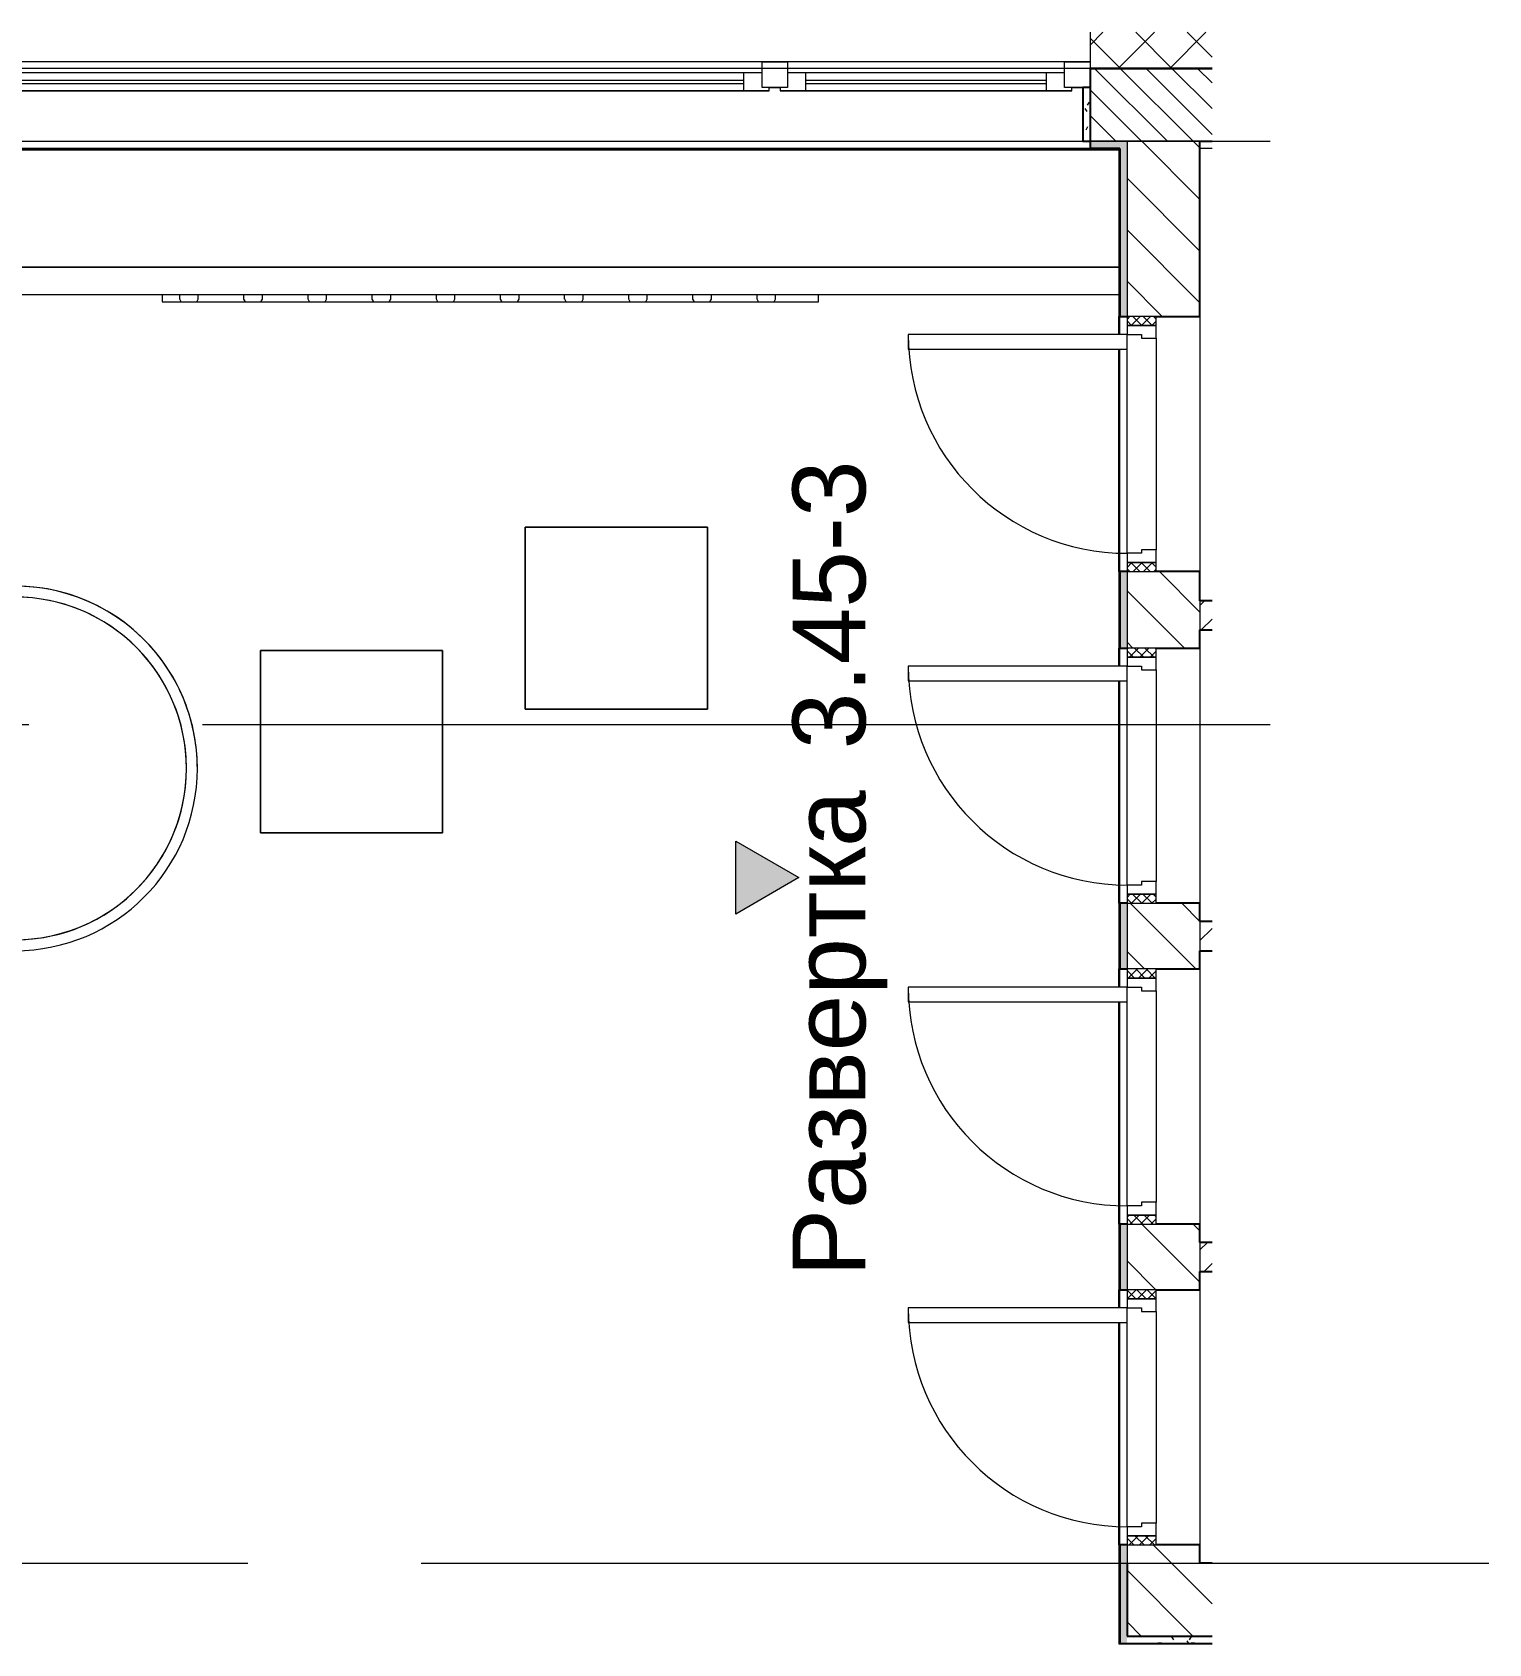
# Model space of a CAD drawing. Header units: millimetres. Extents: x -3511 to 67671, y -1987 to 16130.
# Drawn here: x 9958 to 13954, y 10879 to 15299 of the extents above; entities that cross this region are included whole.
import ezdxf

# ---------------------------------------------------------------- set-up
doc = ezdxf.new("R2010")
doc.units = ezdxf.units.MM
doc.linetypes.add('Осевая', pattern=[3175, 635, -476.25, 1587.5, -476.25])
for name, color, linetype, lineweight in [('A-DOOR', 7, 'Continuous', 9), ('A-DOOR-1', 7, 'Continuous', 13), ('A-DOOR-FRAM', 7, 'Continuous', 13), ('A-DOOR-FRAM-1', 7, 'Continuous', 9), ('A-GLAZ', 7, 'Continuous', 9), ('A-GLAZ-1', 7, 'Continuous', 13), ('A-WALL', 7, 'Continuous', 9), ('G-ANNO-SYMB', 7, 'Continuous', 9), ('I-WALL', 7, 'Continuous', 9), ('Знаки', 7, 'Continuous', 9), ('Оси', 7, 'Continuous', 9), ('Оси-2', 7, 'Осевая', 9)]:
    doc.layers.add(name, color=color, linetype=linetype, lineweight=lineweight)
for name, color, linetype, lineweight, true_color in [('A-WALL-1', 7, 'Continuous', 25, 0x3c3c3c), ('A-WALL-2', 7, 'Continuous', 13, 0x3c3c3c), ('A-WALL-FNSH-1', 7, 'Continuous', 13, 0x3c3c3c), ('I-FURN-1', 7, 'Continuous', 9, 0xf0f0f0)]:
    doc.layers.add(name, color=color, linetype=linetype, lineweight=lineweight, true_color=true_color)
doc.styles.add('Arial_1', font='arial.ttf', dxfattribs={"height": 200})
pattern_1 = [(135, (0, 0), (-70.7107, -70.7107), [])]
pattern_2 = [(45, (0, 0), (-35.35534, 35.35534), [])]
pattern_3 = [(0, (0, 0), (121.92, 30.48), [10.058, -81.382, 10.058, -81.382, -487.68]), (0, (0, 0), (121.92, 30.48), [-182.88, 10.058, -172.822, 10.058, -81.382, -213.36]), (0, (0, 0), (121.92, 30.48), [-457.2, 10.058, -50.902, 10.058, -142.342]), (120, (45.72, 15.24), (-87.356454, 90.345817), [10.058, -81.382, 10.058, -81.382, -487.68]), (120, (45.72, 15.24), (-87.356454, 90.345817), [-182.88, 10.058, -172.822, 10.058, -81.382, -213.36]), (120, (45.72, 15.24), (-87.356454, 90.345817), [-457.2, 10.058, -50.902, 10.058, -142.342]), (240, (60.96, 76.2), (-34.563546, -120.825817), [10.058, -81.382, 10.058, -81.382, -487.68]), (240, (60.96, 76.2), (-34.563546, -120.825817), [-182.88, 10.058, -172.822, 10.058, -81.382, -213.36]), (240, (60.96, 76.2), (-34.563546, -120.825817), [-457.2, 10.058, -50.902, 10.058, -142.342])]

# ---------------------------------------------------------------- blocks, each defined once
blk = doc.blocks.new('120_Окно_СКБ_2Ст - 120_Окно_СКБ_2Ст 3100х2500 _мал_створка слева_ 2-22446355-План разверток пом_3_45_ Этаж 3')
at = {"layer": 'A-GLAZ'}
for p, q in [((1550, -57), (-1550, -57)), ((-1530, -127), (-1500, -127)), ((-1430, -107), (600, -107)), ((600, -117), (-1430, -117)), ((670, -127), (700, -127)), ((770, -107), (1430, -107)), ((1430, -117), (770, -117)), ((1500, -127), (1530, -127))]:
    blk.add_line(p, q, dxfattribs=at)
at = {"layer": 'A-GLAZ-1'}
for p, q in [((-1550, -127), (-1550, -57)), ((-1550, -57), (-1480, -57)), ((-1480, -57), (-1480, -127)), ((650, -87), (-1480, -87)), ((-1480, -87), (-1480, -127)), ((-1430, -137), (-1430, -87)), ((600, -137), (600, -87)), ((650, -127), (650, -57)), ((650, -57), (720, -57)), ((650, -127), (650, -87)), ((720, -57), (720, -127)), ((1480, -87), (720, -87)), ((720, -87), (720, -127)), ((770, -137), (770, -87)), ((1430, -137), (1430, -87)), ((1480, -127), (1480, -57)), ((1480, -57), (1550, -57)), ((1480, -127), (1480, -87)), ((1550, -57), (1550, -127)), ((-1480, -127), (-1550, -127)), ((-1480, -127), (-1500, -127)), ((-1500, -127), (-1500, -137)), ((720, -127), (650, -127)), ((670, -127), (650, -127)), ((670, -137), (670, -127)), ((720, -127), (700, -127)), ((700, -127), (700, -137)), ((1550, -127), (1480, -127)), ((1500, -127), (1480, -127)), ((1500, -137), (1500, -127)), ((-1500, -137), (670, -137)), ((670, -137), (-1500, -137)), ((700, -137), (1500, -137)), ((1500, -137), (700, -137))]:
    blk.add_line(p, q, dxfattribs=at)
blk = doc.blocks.new('110_Дверь_СКБ_1Ст - д-18 700x2100h_Технический шкаф ЭОМ и СС-23257539-План разверток пом_3_45_ Этаж 3')
at = {"layer": 'A-DOOR'}
h = blk.add_hatch(dxfattribs=at)
h.set_pattern_fill('FP_7', color=256, style=0, pattern_type=2)
h.set_pattern_definition([(135, (1951.41, 164.685), (-14.14214, -14.14214), []), (225, (1951.41, 164.685), (14.14214, -14.14214), [])])
h.paths.add_polyline_path([(337.5, 20), (362.5, 20), (362.5, 100), (337.5, 100)])
at = {"layer": 'A-DOOR-FRAM-1'}
h = blk.add_hatch(dxfattribs=at)
h.set_pattern_fill('FP_8', color=256, style=0, pattern_type=2)
h.set_pattern_definition([(45, (-171.384, 164.685), (-14.1421, 14.1421), []), (135, (-171.384, 164.685), (-14.1421, -14.1421), [])])
h.paths.add_polyline_path([(-337.5, 20), (-312.5, 20), (-312.5, 100), (-337.5, 100)])
at = {"layer": 'A-DOOR'}
blk.add_arc((312.5, 100), 600, 90, 180, dxfattribs=at)
at = {"layer": 'A-DOOR-1'}
for p, q in [((312.5, 700), (272.5, 700)), ((272.5, 700), (272.5, 100)), ((312.5, 100), (312.5, 700)), ((272.5, 100), (312.5, 100))]:
    blk.add_line(p, q, dxfattribs=at)
at = {"layer": 'A-DOOR-FRAM'}
for p, q in [((-312.5, 100), (-337.5, 100)), ((-337.5, 100), (-337.5, 20)), ((-287.5, 100), (-312.5, 100)), ((-312.5, 100), (-312.5, 20)), ((-312.5, 20), (-312.5, 100)), ((-287.5, 60), (-287.5, 100)), ((312.5, 100), (312.5, 60)), ((337.5, 100), (312.5, 100)), ((337.5, 20), (337.5, 100)), ((362.5, 100), (337.5, 100)), ((337.5, 100), (337.5, 20)), ((362.5, 20), (362.5, 100)), ((-277.5, 60), (-287.5, 60)), ((-277.5, 20), (-277.5, 60)), ((312.5, 60), (302.5, 60)), ((302.5, 60), (302.5, 20)), ((-337.5, 20), (-312.5, 20)), ((-312.5, 20), (-277.5, 20)), ((302.5, 20), (337.5, 20)), ((337.5, 20), (362.5, 20))]:
    blk.add_line(p, q, dxfattribs=at)
at = {"layer": 'A-DOOR-FRAM-1'}
for p, q in [((-287.5, 100), (272.5, 100)), ((302.5, 20), (-277.5, 20))]:
    blk.add_line(p, q, dxfattribs=at)
blk = doc.blocks.new('ПУФ2 - 1_52б-25464744-План разверток пом_3_45_ Этаж 3')
at = {"layer": 'I-FURN-1'}
for radius, start, end in [(500, 360, 180), (500, 36, 144), (470, 360, 180), (470, 0, 117), (470, 117, 180), (500, 144, 180), (500, 27, 36), (500, 18, 27), (500, 0, 18), (500, 180, 360), (500, 180, 243), (470, 180, 261), (470, 180, 360), (470, 261, 360), (500, 270, 360), (500, 243, 261), (500, 261, 270)]:
    blk.add_arc((0, 0), radius, start, end, dxfattribs=at)
blk = doc.blocks.new('Съемный металлический экран с перфорацией - E1-V3-План разверток пом_3_45_ Этаж 3')
at = {"layer": 'Знаки'}
h = blk.add_hatch(dxfattribs=at)
h.set_pattern_fill('FP_11', color=256, style=0, pattern_type=2)
h.set_pattern_definition([(0, (-10295.93, -14560), (0, 50.8), [13.612, -74.376]), (60, (-10270.53, -14553.194), (-43.99409, 25.4), [13.612, -74.376]), (120, (-10263.725, -14527.794), (-43.99409, -25.4), [13.612, -74.376]), (30, (-10282.32, -14560), (9e-05, 101.59984), [13.612, -87.988]), (30, (-10307.72, -14516.01), (9e-05, 101.59984), [13.612, -87.988]), (150, (-10295.93, -14560), (-87.9881, -50.79984), [13.612, -87.988]), (150, (-10270.53, -14516.01), (-87.9881, -50.79984), [13.612, -87.988]), (90, (-10263.725, -14541.41), (-87.988, 50.8), [13.612, -87.988]), (90, (-10314.525, -14541.41), (-87.988, 50.8), [13.612, -87.988])])
h.paths.add_polyline_path([(1191.9, 0), (1800, 0), (1800, 20), (0, 20), (0, 0), (347.8, 0)])
for p, q in [((0, 20), (0, 0)), ((0, 0), (1800, 0)), ((1800, 0), (1800, 20))]:
    blk.add_line(p, q, dxfattribs=at)
blk = doc.blocks.new('Зашивка приборов отопления34 - Зашивка приборов отопления-33324488-План разверток пом_3_45_ Этаж 3')
at = {"layer": 'A-WALL'}
for p, q in [((34187.8, 26888.4), (34187.8, 26567.4)), ((40348, 26888.4), (34187.8, 26888.4)), ((34187.8, 26567.4), (40348, 26567.4)), ((40348, 26567.4), (34187.8, 26567.4)), ((34187.8, 26567.4), (34187.8, 26492.4)), ((34187.8, 26492.4), (40348, 26492.4))]:
    blk.add_line(p, q, dxfattribs=at)
blk = doc.blocks.new('Фасад - Марка фасада_Указатель-25386507-План разверток пом_3_45_ Этаж 3')
at = {"layer": 'G-ANNO-SYMB'}
blk.add_hatch(color=256, dxfattribs=at).paths.add_polyline_path([(-1, 0), (0, 1.732), (1, 0), (0, 0)])
for p, q in [((0, 1.732), (-1, 0)), ((1, 0), (0, 1.732)), ((-1, 0), (0, 0)), ((0, 0), (1, 0))]:
    blk.add_line(p, q, dxfattribs=at)

msp = doc.modelspace()

# ---------------------------------------------------------------- hatches: boundary and pattern name
at = {"layer": 'A-WALL'}
h = msp.add_hatch(dxfattribs=at)
h.set_pattern_fill('FP_2', color=256, style=0, pattern_type=2)
h.set_pattern_definition([(45, (0, 0), (-70.7107, 70.7107), []), (135, (0, 0), (-70.7107, -70.7107), [])])
h.paths.add_polyline_path([(13194.6, 15200), (13194.6, 15299.2), (12860, 15299.2), (12860, 15200)])
h.paths.add_polyline_path([(9760, 15200), (9760, 15299.2), (9160, 15299.2), (9160, 15200), (9396.2, 15200)])
h.paths.add_polyline_path([(8130.1, 15200), (8260, 15200), (8260, 15299.2), (7660, 15299.2), (7660, 15200), (7708.1, 15200)])
h.paths.add_polyline_path([(6160, 15200), (6760, 15200), (6760, 15299.2), (40, 15299.2), (40, 15293), (-110, 15293), (-110, 15200), (5597.9, 15200)])
h = msp.add_hatch(dxfattribs=at)
h.set_pattern_fill('FP_3', color=256, style=0, pattern_type=2)
h.set_pattern_definition([(135, (0, 0), (-35.35534, -35.35534), [])])
h.paths.add_polyline_path([(12941.3, 15000), (13194.6, 15000), (13194.6, 15200), (12860, 15200), (12860, 15000)])
h.paths.add_polyline_path([(4660, 15000), (6160, 15000), (6160, 15200), (4660, 15200)])
h.paths.add_polyline_path([(8260, 15000), (8260, 15200), (7660, 15200), (7660, 15000), (8130.1, 15000)])
h.paths.add_polyline_path([(9760, 15000), (9760, 15200), (9160, 15200), (9160, 15000), (9396.2, 15000)])
at = {"layer": 'I-WALL'}
h = msp.add_hatch(dxfattribs=at)
h.set_pattern_fill('FP_9', color=256, style=0, pattern_type=2)
h.set_pattern_definition(pattern_3)
h.paths.add_polyline_path([(12860, 15000), (12860, 15148), (12840, 15148), (12840, 15000)])
h = msp.add_hatch(dxfattribs=at)
h.set_pattern_fill('FP_9', color=256, style=0, pattern_type=2)
h.set_pattern_definition(pattern_3)
h.paths.add_polyline_path([(12941.3, 14980), (12941.3, 15000), (12860, 15000), (12860, 14980)])
h.paths.add_polyline_path([(8130.1, 14980), (8260, 14980), (8260, 15000), (7660, 15000), (7660, 14980), (7708.1, 14980)])
h.paths.add_polyline_path([(9160, 14980), (9760, 14980), (9760, 15000), (9160, 15000)])
h = msp.add_hatch(dxfattribs=at)
h.set_pattern_fill('FP_9', color=256, style=0, pattern_type=2)
h.set_pattern_definition(pattern_3)
h.paths.add_polyline_path([(12941.3, 10880), (12961.3, 10880), (12961.3, 11150), (12941.3, 11150)])
h.paths.add_polyline_path([(12961.3, 11850), (12961.3, 12030), (12941.3, 12030), (12941.3, 11850)])
h.paths.add_polyline_path([(12941.3, 12730), (12961.3, 12730), (12961.3, 12910), (12941.3, 12910)])
h.paths.add_polyline_path([(12961.3, 13610), (12961.3, 13819.9), (12941.3, 13819.9), (12941.3, 13610)])
h.paths.add_polyline_path([(12961.3, 14519.9), (12961.3, 15000), (12941.3, 15000), (12941.3, 14519.9)])
h = msp.add_hatch(dxfattribs=at)
h.set_pattern_fill('FP_1', color=256, style=0, pattern_type=2)
h.set_pattern_definition(pattern_1)
h.paths.add_polyline_path([(12961.3, 11100), (13161.3, 11100), (13161.3, 11150), (12961.3, 11150)])
h.paths.add_polyline_path([(13161.3, 11850), (13161.3, 12030), (12961.3, 12030), (12961.3, 11850), (13041.3, 11850)])
h.paths.add_polyline_path([(13041.3, 12730), (13161.3, 12730), (13161.3, 12910), (12961.3, 12910), (12961.3, 12730)])
h.paths.add_polyline_path([(13041.3, 13610), (13161.3, 13610), (13161.3, 13819.9), (12961.3, 13819.9), (12961.3, 13610)])
h.paths.add_polyline_path([(12961.3, 14519.9), (13161.3, 14519.9), (13161.3, 15000), (12961.3, 15000)])
h = msp.add_hatch(dxfattribs=at)
h.set_pattern_fill('FP_6', color=256, style=0, pattern_type=2)
h.set_pattern_definition(pattern_2)
h.paths.add_polyline_path([(13194.6, 13660), (13194.6, 13740), (13161.3, 13740), (13161.3, 13660)])
h = msp.add_hatch(dxfattribs=at)
h.set_pattern_fill('FP_6', color=256, style=0, pattern_type=2)
h.set_pattern_definition(pattern_2)
h.paths.add_polyline_path([(13194.6, 12780), (13194.6, 12860), (13161.3, 12860), (13161.3, 12780)])
h = msp.add_hatch(dxfattribs=at)
h.set_pattern_fill('FP_6', color=256, style=0, pattern_type=2)
h.set_pattern_definition(pattern_2)
h.paths.add_polyline_path([(13194.6, 11900), (13194.6, 11980), (13161.3, 11980), (13161.3, 11900)])
h = msp.add_hatch(dxfattribs=at)
h.set_pattern_fill('FP_1', color=256, style=0, pattern_type=2)
h.set_pattern_definition(pattern_1)
h.paths.add_polyline_path([(13194.6, 10900), (13194.6, 11100), (12961.3, 11100), (12961.3, 10900)])
h = msp.add_hatch(dxfattribs=at)
h.set_pattern_fill('FP_9', color=256, style=0, pattern_type=2)
h.set_pattern_definition(pattern_3)
h.paths.add_polyline_path([(12961.3, 10880), (13194.6, 10880), (13194.6, 10900), (12961.3, 10900)])

# ---------------------------------------------------------------- linework, layer by layer
at = {"layer": 'A-WALL'}
for p, q in [((12860, 15200), (9760, 15200)), ((13161.3, 15000), (12860, 15000)), ((12961.3, 15000), (12961.3, 14519.9)), ((12961.3, 13819.9), (12961.3, 13610)), ((13161.3, 13740), (13161.3, 13660)), ((12961.3, 12910), (12961.3, 12730)), ((13161.3, 12860), (13161.3, 12780)), ((12961.3, 12030), (12961.3, 11850)), ((13161.3, 11980), (13161.3, 11900)), ((12961.3, 11150), (12961.3, 11100)), ((12940.3, 10880), (12940.3, 10879))]:
    msp.add_line(p, q, dxfattribs=at)
at = {"layer": 'A-WALL-1'}
for p, q in [((12860, 15200), (12860, 14980)), ((13194.6, 15200), (12860, 15200)), ((12860, 15200), (13194.6, 15200)), ((12860, 15148), (12840, 15148)), ((12840, 15148), (12840, 15000)), ((12840, 15000), (12860, 15000)), ((13161.3, 15000), (13194.6, 15000)), ((13161.3, 14519.9), (13161.3, 15000)), ((12860, 14980), (12941.3, 14980)), ((12941.3, 14980), (12860, 14980)), ((12941.3, 14980), (12941.3, 14519.9)), ((12941.3, 14519.9), (12961.3, 14519.9)), ((13041.3, 14519.9), (13161.3, 14519.9)), ((12941.3, 13819.9), (12941.3, 13610)), ((12961.3, 13819.9), (12941.3, 13819.9)), ((13161.3, 13819.9), (13041.3, 13819.9)), ((13161.3, 13740), (13161.3, 13819.9)), ((13194.6, 13740), (13161.3, 13740)), ((13161.3, 13610), (13161.3, 13660)), ((13161.3, 13660), (13194.6, 13660)), ((12941.3, 13610), (12961.3, 13610)), ((13041.3, 13610), (13161.3, 13610)), ((12941.3, 12910), (12941.3, 12730)), ((12961.3, 12910), (12941.3, 12910)), ((13161.3, 12910), (13041.3, 12910)), ((13161.3, 12860), (13161.3, 12910)), ((13194.6, 12860), (13161.3, 12860)), ((13161.3, 12730), (13161.3, 12780)), ((13161.3, 12780), (13194.6, 12780)), ((12941.3, 12730), (12961.3, 12730)), ((13041.3, 12730), (13161.3, 12730)), ((12941.3, 12030), (12941.3, 11850)), ((12961.3, 12030), (12941.3, 12030)), ((13161.3, 12030), (13041.3, 12030)), ((13161.3, 11980), (13161.3, 12030)), ((13194.6, 11980), (13161.3, 11980)), ((13161.3, 11850), (13161.3, 11900)), ((13161.3, 11900), (13194.6, 11900)), ((12941.3, 11850), (12961.3, 11850)), ((13041.3, 11850), (13161.3, 11850)), ((12941.3, 11150), (12941.3, 10880)), ((12961.3, 11150), (12941.3, 11150)), ((13161.3, 11150), (13041.3, 11150)), ((13161.3, 11100), (13161.3, 11150)), ((12961.3, 11100), (12961.3, 10900)), ((13194.6, 11100), (13161.3, 11100)), ((12941.3, 10880), (13194.6, 10880)), ((12961.3, 10900), (13194.6, 10900))]:
    msp.add_line(p, q, dxfattribs=at)
at = {"layer": 'A-WALL-2'}
msp.add_line((12860, 15299.2), (12860, 15200), dxfattribs=at)
at = {"layer": 'A-WALL-FNSH-1'}
for p, q in [((12840, 15148), (12839, 15148)), ((12839, 15148), (12839, 15000)), ((12839, 15000), (12840, 15000)), ((12860, 14980), (12860, 14979)), ((12860, 14979), (12941.3, 14979)), ((12939.3, 14980), (12939.3, 14519.9)), ((12940.3, 14519.9), (12940.3, 14980)), ((12939.3, 14519.9), (12940.3, 14519.9)), ((12940.3, 13819.9), (12939.3, 13819.9)), ((12939.3, 13819.9), (12939.3, 13610)), ((12940.3, 13610), (12940.3, 13819.9)), ((12939.3, 13610), (12940.3, 13610)), ((12940.3, 12910), (12939.3, 12910)), ((12939.3, 12910), (12939.3, 12730)), ((12940.3, 12730), (12940.3, 12910)), ((12939.3, 12730), (12940.3, 12730)), ((12940.3, 12030), (12939.3, 12030)), ((12939.3, 12030), (12939.3, 11850)), ((12940.3, 11850), (12940.3, 12030)), ((12939.3, 11850), (12940.3, 11850)), ((12940.3, 11150), (12939.3, 11150)), ((12939.3, 11150), (12939.3, 10879)), ((12940.3, 10880), (12940.3, 11150)), ((12939.3, 10879), (13194.6, 10879)), ((12941.3, 10880), (12940.3, 10880))]:
    msp.add_line(p, q, dxfattribs=at)
at = {"layer": 'I-FURN-1'}
for p, q in [((11810, 13942.1), (11310, 13942.1)), ((11310, 13942.1), (11310, 13442.1)), ((11310, 13442.1), (11310, 13942.1)), ((11310, 13942.1), (11810, 13942.1)), ((11810, 13442.1), (11810, 13942.1)), ((11810, 13942.1), (11810, 13442.1)), ((11083.9, 13603.5), (10583.9, 13603.5)), ((10583.9, 13603.5), (10583.9, 13103.5)), ((10583.9, 13103.5), (10583.9, 13603.5)), ((10583.9, 13603.5), (11083.9, 13603.5)), ((11083.9, 13103.5), (11083.9, 13603.5)), ((11083.9, 13603.5), (11083.9, 13103.5)), ((11310, 13442.1), (11810, 13442.1)), ((11810, 13442.1), (11310, 13442.1)), ((10583.9, 13103.5), (11083.9, 13103.5)), ((11083.9, 13103.5), (10583.9, 13103.5))]:
    msp.add_line(p, q, dxfattribs=at)
at = {"layer": 'I-WALL'}
for p, q in [((9780, 15000), (12840, 15000)), ((12860, 14980), (9760, 14980)), ((12860, 14979), (9760, 14979)), ((13194.6, 14980), (13161.3, 14980)), ((12940.5, 14579), (6781, 14579)), ((12940.5, 14579), (12940.5, 14580)), ((12939.3, 14469.9), (12939.3, 14519.9)), ((12940.3, 14519.9), (12940.3, 14469.9)), ((12941.3, 14469.9), (12941.3, 14519.9)), ((13161.3, 14519.9), (13161.3, 13819.9)), ((12939.3, 13819.9), (12939.3, 14429.9)), ((12940.3, 14429.9), (12940.3, 13819.9)), ((12941.3, 13819.9), (12941.3, 14429.9)), ((12939.3, 13560), (12939.3, 13610)), ((12940.3, 13610), (12940.3, 13560)), ((12941.3, 13560), (12941.3, 13610)), ((13161.3, 13610), (13161.3, 12910)), ((12939.3, 12910), (12939.3, 13520)), ((12940.3, 13520), (12940.3, 12910)), ((12941.3, 12910), (12941.3, 13520)), ((12939.3, 12680), (12939.3, 12730)), ((12940.3, 12730), (12940.3, 12680)), ((12941.3, 12680), (12941.3, 12730)), ((13161.3, 12730), (13161.3, 12030)), ((12939.3, 12030), (12939.3, 12640)), ((12940.3, 12640), (12940.3, 12030)), ((12941.3, 12030), (12941.3, 12640)), ((12939.3, 11800), (12939.3, 11850)), ((12940.3, 11850), (12940.3, 11800)), ((12941.3, 11800), (12941.3, 11850)), ((13161.3, 11850), (13161.3, 11150)), ((12939.3, 11150), (12939.3, 11760)), ((12940.3, 11760), (12940.3, 11150)), ((12941.3, 11150), (12941.3, 11760))]:
    msp.add_line(p, q, dxfattribs=at)
at = {"layer": 'Оси'}
for p, q in [((10853.7, 15000), (13353.7, 15000)), ((10853.7, 13400), (13353.7, 13400)), ((11453.7, 11100), (13953.7, 11100))]:
    msp.add_line(p, q, dxfattribs=at)
at = {"layer": 'Оси-2'}
for p, q in [((-211, 15000), (10853.7, 15000)), ((-211, 13400), (10853.7, 13400)), ((389, 11100), (11453.7, 11100))]:
    msp.add_line(p, q, dxfattribs=at)

# ---------------------------------------------------------------- block references
at = {"layer": 'A-DOOR', "rotation": 89.99999999999991}
for p in [(13061.3, 14157.4), (13061.3, 13247.5), (13061.3, 12367.5), (13061.3, 11487.5)]:
    msp.add_blockref('110_Дверь_СКБ_1Ст - д-18 700x2100h_Технический шкаф ЭОМ и СС-23257539-План разверток пом_3_45_ Этаж 3', p, dxfattribs=at)
at = {"layer": 'A-GLAZ'}
msp.add_blockref('120_Окно_СКБ_2Ст - 120_Окно_СКБ_2Ст 3100х2500 _мал_створка слева_ 2-22446355-План разверток пом_3_45_ Этаж 3', (11310, 15275), dxfattribs=at)
at = {"layer": 'A-WALL'}
msp.add_blockref('Зашивка приборов отопления34 - Зашивка приборов отопления-33324488-План разверток пом_3_45_ Этаж 3', (-27406.8, -11912.4), dxfattribs=at)
at = {"layer": 'G-ANNO-SYMB', "extrusion": (0, 0, -1), "xscale": 99.99999999999993, "yscale": 99.99999999999993, "zscale": 99.99999999999993, "rotation": 90.00000000000006}
msp.add_blockref('Фасад - Марка фасада_Указатель-25386507-План разверток пом_3_45_ Этаж 3', (-11887.9, 12980.3), dxfattribs=at)
at = {"layer": 'I-FURN-1'}
msp.add_blockref('ПУФ2 - 1_52б-25464744-План разверток пом_3_45_ Этаж 3', (9911, 13280), dxfattribs=at)
at = {"layer": 'Знаки'}
msp.add_blockref('Съемный металлический экран с перфорацией - E1-V3-План разверток пом_3_45_ Этаж 3', (10314.5, 14560), dxfattribs=at)

# ---------------------------------------------------------------- texts
at = {"layer": 'G-ANNO-SYMB', "char_height": 200, "attachment_point": 1, "rotation": 90, "style": 'Arial_1'}
for s, insert, width in [(' 3.45-3', (12043.7, 13254.8), 1074.261), ('Развертка', (12043.7, 11885.5), 1659.493)]:
    msp.add_mtext(s, dxfattribs=dict(at, insert=insert, width=width))

doc.saveas('drawing.dxf')
